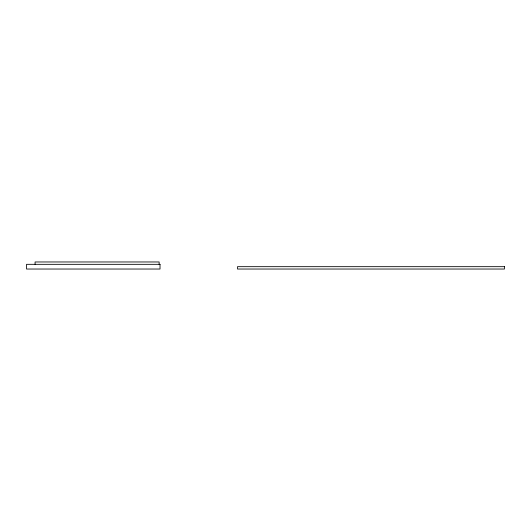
<?xml version="1.0" encoding="UTF-8"?>
<svg xmlns="http://www.w3.org/2000/svg" width="531" height="531" viewBox="0 0 531 531"><rect width="100%" height="100%" fill="white"/><g stroke="black" fill="none" stroke-linecap="round" stroke-linejoin="round"><path stroke-width="0.8" d="M159.134 264.325L159.134 261.969L35.079 261.969L35.079 264.325M160.023 264.325L26.55 264.325L26.55 269.031L160.023 269.031L160.023 264.325M504.45 266.675L237.51 266.675L237.51 269.031L504.45 269.031L504.45 266.675"/></g></svg>
